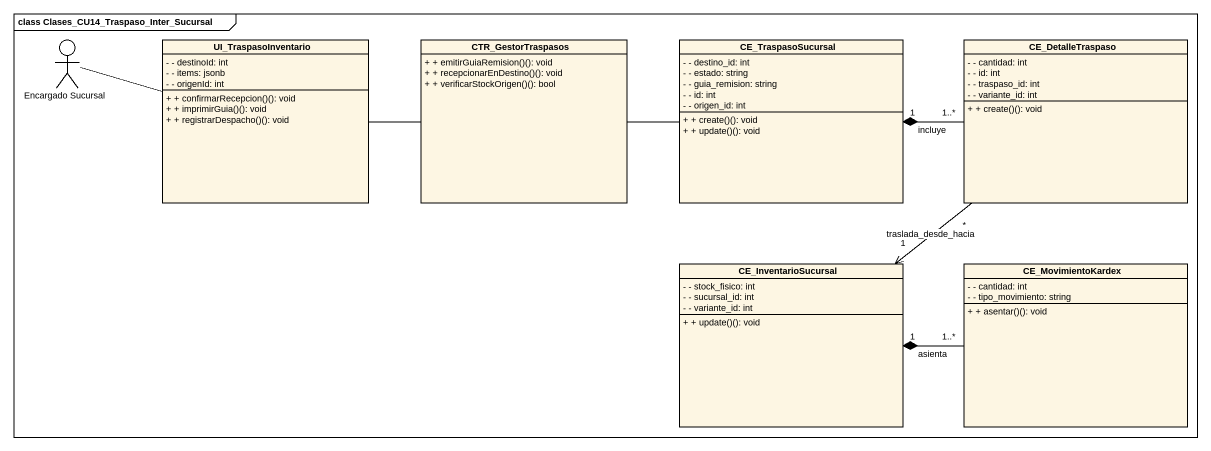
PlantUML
@startuml
mainframe class Clases_CU14_Traspaso_Inter_Sucursal
allowmixing
hide circle
hide empty members
skinparam classAttributeIconSize 0
actor "Encargado Sucursal" as Encargado_Sucursal
class UI_TraspasoInventario {
  - - destinoId: int
  - - items: jsonb
  - - origenId: int
  + + confirmarRecepcion()(): void
  + + imprimirGuia()(): void
  + + registrarDespacho()(): void
}
class CTR_GestorTraspasos {
  + + emitirGuiaRemision()(): void
  + + recepcionarEnDestino()(): void
  + + verificarStockOrigen()(): bool
}
class CE_TraspasoSucursal {
  - - destino_id: int
  - - estado: string
  - - guia_remision: string
  - - id: int
  - - origen_id: int
  + + create()(): void
  + + update()(): void
}
class CE_DetalleTraspaso {
  - - cantidad: int
  - - id: int
  - - traspaso_id: int
  - - variante_id: int
  + + create()(): void
}
class CE_InventarioSucursal {
  - - stock_fisico: int
  - - sucursal_id: int
  - - variante_id: int
  + + update()(): void
}
class CE_MovimientoKardex {
  - - cantidad: int
  - - tipo_movimiento: string
  + + asentar()(): void
}
Encargado_Sucursal -right- UI_TraspasoInventario
UI_TraspasoInventario -right- CTR_GestorTraspasos
CTR_GestorTraspasos -right- CE_TraspasoSucursal
CE_TraspasoSucursal "1" *-right- "1..*" CE_DetalleTraspaso : incluye
CE_DetalleTraspaso "*" --> "1" CE_InventarioSucursal : traslada_desde_hacia
CE_InventarioSucursal "1" *-right- "1..*" CE_MovimientoKardex : asienta
@enduml
